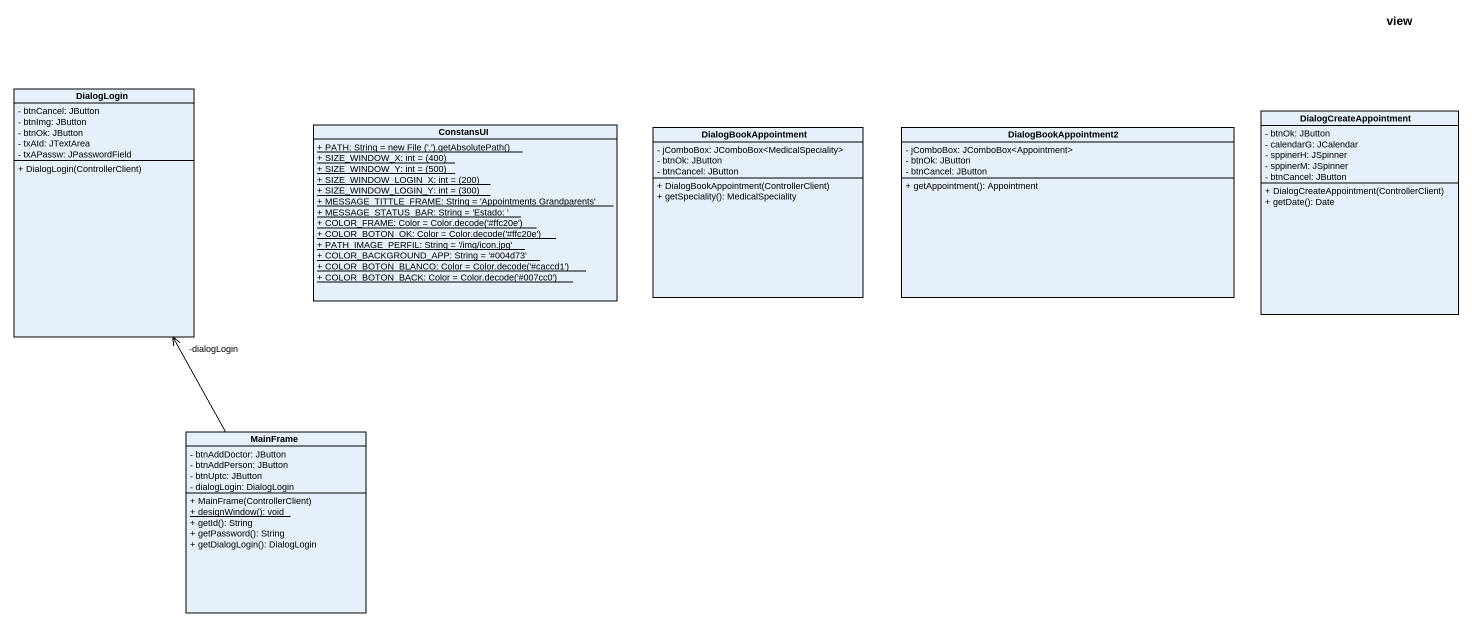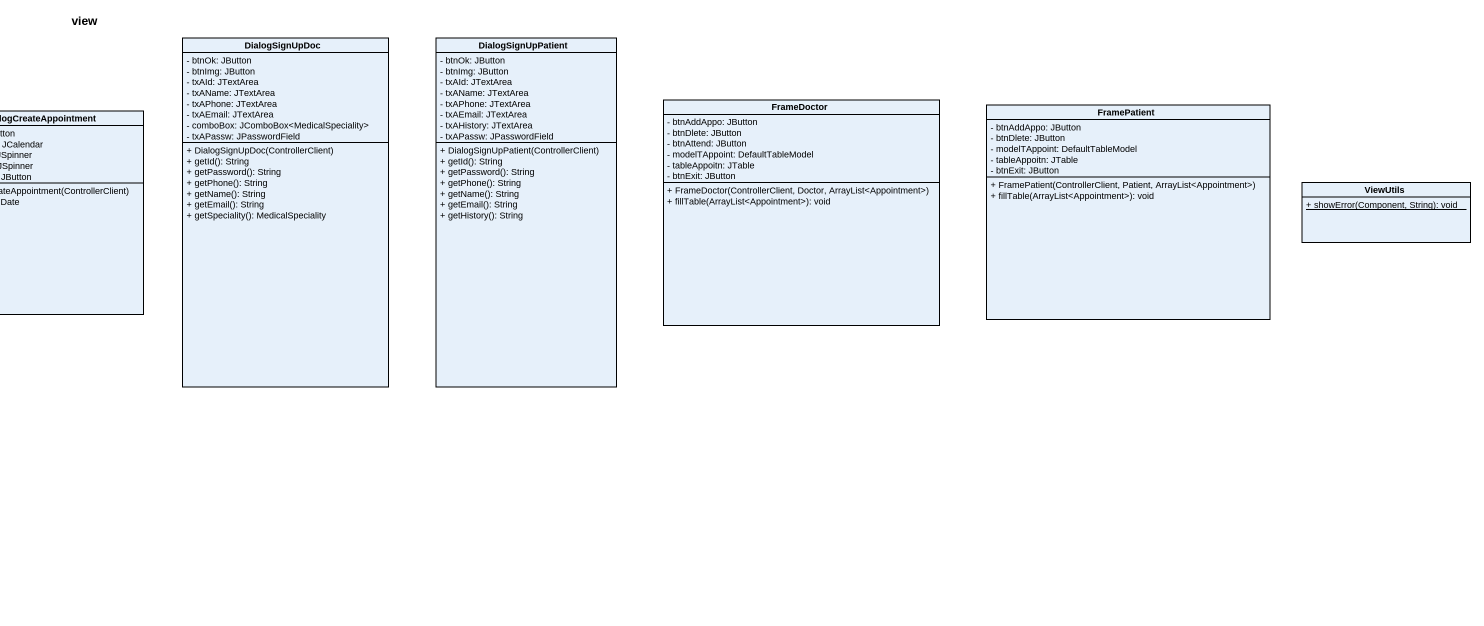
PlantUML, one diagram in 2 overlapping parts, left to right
@startuml
title view
hide circle
hide empty members
skinparam classAttributeIconSize 0
class DialogSignUpDoc {
  - btnOk: JButton
  - btnImg: JButton
  - txAId: JTextArea
  - txAName: JTextArea
  - txAPhone: JTextArea
  - txAEmail: JTextArea
  - comboBox: JComboBox<MedicalSpeciality>
  - txAPassw: JPasswordField
  + DialogSignUpDoc(ControllerClient)
  + getId(): String
  + getPassword(): String
  + getPhone(): String
  + getName(): String
  + getEmail(): String
  + getSpeciality(): MedicalSpeciality
}
class DialogSignUpPatient {
  - btnOk: JButton
  - btnImg: JButton
  - txAId: JTextArea
  - txAName: JTextArea
  - txAPhone: JTextArea
  - txAEmail: JTextArea
  - txAHistory: JTextArea
  - txAPassw: JPasswordField
  + DialogSignUpPatient(ControllerClient)
  + getId(): String
  + getPassword(): String
  + getPhone(): String
  + getName(): String
  + getEmail(): String
  + getHistory(): String
}
class DialogLogin {
  - btnCancel: JButton
  - btnImg: JButton
  - btnOk: JButton
  - txAId: JTextArea
  - txAPassw: JPasswordField
  + DialogLogin(ControllerClient)
}
class FrameDoctor {
  - btnAddAppo: JButton
  - btnDlete: JButton
  - btnAttend: JButton
  - modelTAppoint: DefaultTableModel
  - tableAppoitn: JTable
  - btnExit: JButton
  + FrameDoctor(ControllerClient, Doctor, ArrayList<Appointment>)
  + fillTable(ArrayList<Appointment>): void
}
class ConstansUI {
  {static} {field} + PATH: String = new File ('.').getAbsolutePath()
  {static} {field} + SIZE_WINDOW_X: int = (400)
  {static} {field} + SIZE_WINDOW_Y: int = (500)
  {static} {field} + SIZE_WINDOW_LOGIN_X: int = (200)
  {static} {field} + SIZE_WINDOW_LOGIN_Y: int = (300)
  {static} + MESSAGE_TITTLE_FRAME: String = 'Appointments Grandparents'
  {static} + MESSAGE_STATUS_BAR: String = 'Estado: '
  {static} {field} + COLOR_FRAME: Color = Color.decode('#ffc20e')
  {static} {field} + COLOR_BOTON_OK: Color = Color.decode('#ffc20e')
  {static} + PATH_IMAGE_PERFIL: String = '/img/icon.jpg'
  {static} + COLOR_BACKGROUND_APP: String = '#004d73'
  {static} {field} + COLOR_BOTON_BLANCO: Color = Color.decode('#caccd1')
  {static} {field} + COLOR_BOTON_BACK: Color = Color.decode('#007cc0')
}
class DialogBookAppointment {
  - jComboBox: JComboBox<MedicalSpeciality>
  - btnOk: JButton
  - btnCancel: JButton
  + DialogBookAppointment(ControllerClient)
  + getSpeciality(): MedicalSpeciality
}
class DialogBookAppointment2 {
  - jComboBox: JComboBox<Appointment>
  - btnOk: JButton
  - btnCancel: JButton
  + getAppointment(): Appointment
}
class DialogCreateAppointment {
  - btnOk: JButton
  - calendarG: JCalendar
  - sppinerH: JSpinner
  - sppinerM: JSpinner
  - btnCancel: JButton
  + DialogCreateAppointment(ControllerClient)
  + getDate(): Date
}
class FramePatient {
  - btnAddAppo: JButton
  - btnDlete: JButton
  - modelTAppoint: DefaultTableModel
  - tableAppoitn: JTable
  - btnExit: JButton
  + FramePatient(ControllerClient, Patient, ArrayList<Appointment>)
  + fillTable(ArrayList<Appointment>): void
}
class ViewUtils {
  {static} + showError(Component, String): void
}
class "MainFrame" as MainFrame_ {
  - btnAddDoctor: JButton
  - btnAddPerson: JButton
  - btnUptc: JButton
  - dialogLogin: DialogLogin
  + MainFrame(ControllerClient)
  {static} + designWindow(): void
  + getId(): String
  + getPassword(): String
  + getDialogLogin(): DialogLogin
}
MainFrame_ -up-> "-dialogLogin" DialogLogin
@enduml
